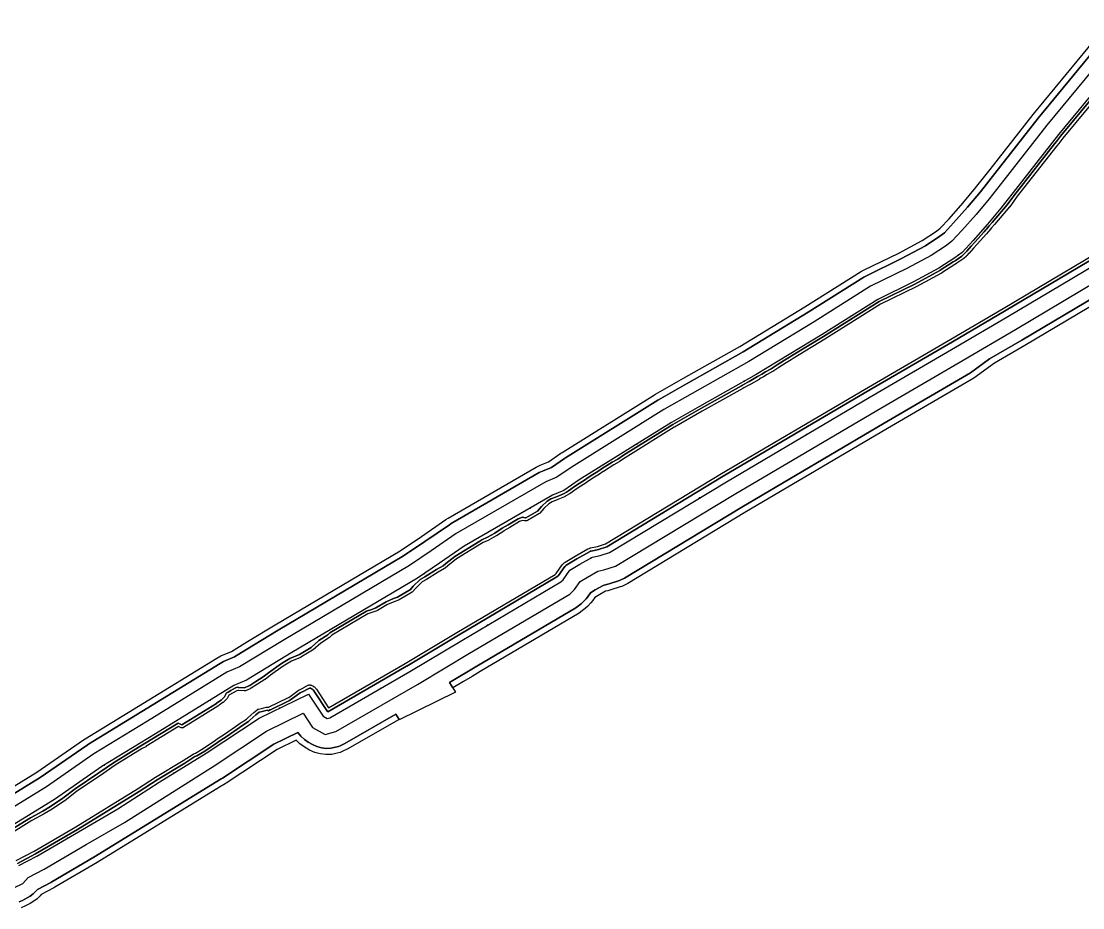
# Model space of a CAD drawing. Header units: inches. Extents: x 87989 to 118156, y 435697 to 451526.
# Drawn here: x 98402 to 99255, y 446789 to 447501 of the extents above; entities that cross this region are included whole.
import ezdxf

# ---------------------------------------------------------------- set-up
doc = ezdxf.new("R2010")
doc.units = ezdxf.units.IN
doc.header["$MEASUREMENT"] = 0
for name, color, linetype, true_color in [('As_waterkering_BWK', 7, 'Continuous', 0x7b8981), ('Beschermingszone_BWK', 7, 'Continuous', 0xcf890d), ('Grens_bebouwingsvrije_zone_BWK', 7, 'Continuous', 0x6789ae), ('Kernzone_BWK', 7, 'Continuous', 0xcb89af), ('Referentiepunten_BWK', 7, 'Continuous', 0x178980)]:
    doc.layers.add(name, color=color, linetype=linetype, true_color=true_color)

msp = doc.modelspace()

# ---------------------------------------------------------------- linework, layer by layer
at = {"layer": 'As_waterkering_BWK'}
for points in [[(99296.6409, 447484.2479), (99235.2574, 447409.8999), (99200.7292, 447365.8467), (99188.823, 447350.7654), (99178.1073, 447337.9331), (99166.5979, 447324.9685), (99157.7344, 447315.3111), (99152.0458, 447311.0778), (99139.0812, 447302.6111), (99118.8405, 447291.6309), (99090.1332, 447277.6079), (99045.2862, 447249.4298), (98992.5017, 447217.2828), (98946.861, 447191.6182), (98924.3714, 447178.7859), (98850.2879, 447132.616), (98837.9848, 447124.1493), (98828.7243, 447120.3128), (98757.9481, 447079.3023), (98738.1044, 447065.6763), (98720.3772, 447053.77), (98619.3062, 446993.974), (98582.9259, 446971.749), (98572.7394, 446967.3834), (98509.7685, 446928.6218), (98466.9059, 446902.428), (98428.8058, 446875.9696), (98403.0089, 446860.0946), (98299.5566, 446796.9914)], [(99152.5175, 447239.248), (99194.5254, 447263.7443), (99298.6391, 447325.6569), (99303.9308, 447329.758), (99387.407, 447379.4997), (99389.0468, 447380.4769)], [(98400.1123, 446822.8153), (98414.5321, 446830.4882), (98448.1343, 446850.0674), (98479.6871, 446868.344), (98512.8205, 446889.9322), (98550.5283, 446913.1707), (98593.1263, 446941.3489), (98632.8138, 446960.5312), (98644.4555, 446942.8041), (98647.7628, 446940.952), (98650.0118, 446941.6135), (98714.1734, 446978.6552), (98755.8453, 447003.6584), (98835.3528, 447050.622), (98837.3372, 447052.4741), (98842.7611, 447060.0147), (98850.8309, 447064.9095), (98860.8851, 447070.5981), (98866.9706, 447071.921), (98874.5112, 447074.3023), (98968.4385, 447131.1878), (99083.1356, 447198.789), (99152.5175, 447239.248)]]:
    msp.add_lwpolyline(points, dxfattribs=at)
at = {"layer": 'Beschermingszone_BWK'}
for points in [[(98394.3135, 446851.9258), (98409.3799, 446861.168), (98419.3252, 446866.5742), (98425.5684, 446870.1836), (98435.4629, 446876.9492), (98445.3525, 446884.5762), (98464.2627, 446897.3828), (98476.1504, 446905.4883), (98498.0225, 446918.9297), (98500.8223, 446920.4961), (98528.0889, 446937.2148), (98528.6641, 446936.9824), (98530.5371, 446936.2227), (98531.1543, 446935.9141), (98558.7832, 446952.9219), (98558.9131, 446953.2891), (98562.6172, 446955.8027), (98565.1973, 446958.3809), (98566.6523, 446961.0273), (98566.7676, 446961.3594), (98568.1406, 446962.2031), (98570.46, 446963.5078), (98574.2646, 446965.5371), (98575.626, 446966.0938), (98576.5742, 446965.9883), (98576.7139, 446965.9766), (98581.3057, 446965.6152), (98584.8955, 446967.1523), (98585.5322, 446967.4824), (98590.5801, 446970.5664), (98596.418, 446974.3223), (98600.6514, 446977.6973), (98611.0361, 446985.1055), (98617.915, 446989.1387), (98625.4561, 446992.3809), (98634.8486, 446997.9375), (98641.1992, 447003.4941), (98648.2764, 447008.1895), (98649.9424, 447009.7754), (98679.4932, 447027.2578), (98683.665, 447028.6289), (98686.8398, 447029.8848), (98695.1738, 447034.7813), (98701.1934, 447037.293), (98704.2734, 447038.4336), (98714.7461, 447044.6289), (98716.9355, 447047.1504), (98722.499, 447052.6133), (98726.3652, 447054.8438), (98735.6172, 447060.5781), (98740.8389, 447063.6055), (98743.1162, 447065.5508), (98750.3096, 447071.168), (98770.3359, 447083.5098), (98771.959, 447084.5664), (98776.5996, 447086.5723), (98782.4209, 447089.8809), (98788.4395, 447093.7168), (98793.2021, 447096.4941), (98801.0732, 447101.4551), (98804.6455, 447102.7129), (98806.8281, 447102.1836), (98807.4092, 447102.1836), (98816.666, 447107.5469), (98819.9258, 447111.2441), (98824.376, 447115.4824), (98827.4746, 447117.2773), (98832.0957, 447119.1172), (98837.5459, 447121.3281), (98838.25, 447121.793), (98839.9326, 447122.8672), (98841.584, 447123.8496), (98843.5, 447125.1855), (98846.4766, 447127.3223), (98850.1895, 447129.6797), (98854.5576, 447132.3965), (98857.4014, 447134.5273), (98861.1953, 447136.9023), (98865.2305, 447139.4023), (98868.25, 447141.4531), (98876.7314, 447146.7402), (98881.1602, 447149.3496), (98885.8535, 447152.4238), (98925.3799, 447177.0586), (98925.4297, 447177.0879), (98947.8467, 447189.8789), (98980.5098, 447208.2461), (98981.3711, 447208.7051), (98985.1689, 447210.8418), (98986.7754, 447211.7676), (98993.4824, 447215.5391), (98993.542, 447215.5742), (98994.9795, 447216.4512), (98997.0459, 447217.5684), (99000, 447219.3184), (99004.3154, 447221.873), (99009.292, 447225.0254), (99015.2598, 447228.6973), (99019.1094, 447231.0898), (99020.8779, 447232.2227), (99046.3389, 447247.7285), (99091.1064, 447275.8574), (99119.7188, 447289.834), (99119.7939, 447289.873), (99140.0352, 447300.8535), (99140.1748, 447300.9375), (99150.5488, 447307.7109), (99152.1104, 447308.625), (99157.6563, 447312.3887), (99157.7051, 447312.4355), (99158.9551, 447313.7266), (99159.0195, 447313.7793), (99159.208, 447313.959), (99159.7627, 447314.5625), (99161.5029, 447316.3633), (99165.1484, 447320.4316), (99168.082, 447323.6289), (99175.4053, 447331.877), (99176.915, 447333.5625), (99177.3604, 447334.0781), (99179.623, 447336.6289), (99181.9102, 447339.3672), (99194.0469, 447353.4707), (99200.1553, 447361.8926), (99202.3008, 447364.6094), (99232.1182, 447402.6523), (99233.499, 447404.2871), (99235.1406, 447406.5098), (99236.8164, 447408.6465), (99269.4199, 447448.1367)], [(99271.3311, 447446.5254), (99238.7637, 447407.0781), (99237.1523, 447405.0234), (99237.1084, 447404.9668), (99235.5098, 447402.8008), (99235.4082, 447402.6738), (99234.0859, 447401.1094), (99234.0283, 447401.0391), (99204.2656, 447363.0645), (99202.1494, 447360.3828), (99196.0703, 447352.0039), (99195.9424, 447351.8418), (99183.8164, 447337.75), (99181.5488, 447335.0352), (99181.4854, 447334.959), (99179.2432, 447332.4336), (99178.7939, 447331.9121), (99177.2705, 447330.2129), (99169.9385, 447321.9531), (99167.001, 447318.752), (99163.3652, 447314.6953), (99163.3008, 447314.627), (99161.6045, 447312.873), (99161.5605, 447312.8242), (99161.0498, 447312.2676), (99160.9355, 447312.1523), (99160.748, 447311.9727), (99160.668, 447311.9023), (99159.5029, 447310.6973), (99159.4365, 447310.6309), (99159.3877, 447310.584), (99159.0605, 447310.3184), (99153.5137, 447306.5566), (99153.3721, 447306.4668), (99151.8643, 447305.584), (99141.542, 447298.8438), (99141.4551, 447298.7891), (99141.3154, 447298.7051), (99141.2266, 447298.6562), (99120.9629, 447287.6621), (99120.8398, 447287.5996), (99092.3242, 447273.6699), (99047.6533, 447245.6035), (99022.2021, 447230.1016), (99020.4443, 447228.9746), (99016.5742, 447226.5703), (99010.6162, 447222.9063), (99005.6533, 447219.7617), (99005.5889, 447219.7227), (99001.2734, 447217.166), (98998.3193, 447215.418), (98998.2363, 447215.3711), (98996.2256, 447214.2813), (98994.8242, 447213.4277), (98994.7266, 447213.3711), (98988.0127, 447209.5957), (98986.4063, 447208.6699), (98982.5732, 447206.5137), (98981.7119, 447206.0527), (98949.0791, 447187.7031), (98926.7188, 447174.9453), (98926.6357, 447174.8965), (98887.2002, 447150.3184), (98882.5303, 447147.2578), (98882.4297, 447147.1953), (98878.0283, 447144.6016), (98869.6553, 447139.3848), (98869.5732, 447139.332), (98866.6348, 447137.334), (98866.5469, 447137.2773), (98862.5166, 447134.7793), (98858.8164, 447132.4648), (98856.0576, 447130.3965), (98855.8779, 447130.2734), (98851.5186, 447127.5625), (98847.877, 447125.25), (98844.9443, 447123.1445), (98843.0137, 447121.7988), (98842.8623, 447121.7012), (98841.2793, 447120.7598), (98841.2109, 447120.7188), (98839.6104, 447119.6934), (98838.9199, 447119.2402), (98838.7959, 447119.1641), (98838.4863, 447119.0117), (98833.0283, 447116.7969), (98828.5693, 447115.0215), (98825.8857, 447113.4668), (98821.7285, 447109.5098), (98818.542, 447105.8945), (98818.2734, 447105.6328), (98817.9189, 447105.3848), (98808.6602, 447100.0195), (98808.3672, 447099.873), (98808.0566, 447099.7676), (98807.7354, 447099.7051), (98807.4092, 447099.6836), (98806.8281, 447099.6836), (98806.3945, 447099.7207), (98806.2393, 447099.7539), (98804.7764, 447100.1074), (98802.1689, 447099.1914), (98794.5352, 447094.3789), (98794.4619, 447094.3359), (98789.7842, 447091.6074), (98789.7002, 447091.5566), (98783.7646, 447087.7715), (98783.6553, 447087.707), (98777.835, 447084.3984), (98777.5918, 447084.2773), (98773.1455, 447082.3555), (98771.6738, 447081.3965), (98751.7393, 447069.1113), (98744.6982, 447063.6152), (98742.4541, 447061.6973), (98742.0928, 447061.4434), (98736.9346, 447058.4531), (98736.8711, 447058.416), (98727.6826, 447052.7188), (98727.6143, 447052.6777), (98724.0234, 447050.6074), (98718.7578, 447045.4355), (98716.6328, 447042.9883), (98716.3525, 447042.7129), (98716.0186, 447042.4766), (98705.5352, 447036.2754), (98705.1406, 447036.0879), (98702.1094, 447034.9668), (98696.2939, 447032.5391), (98688.1055, 447027.7305), (98687.7598, 447027.5605), (98684.585, 447026.3047), (98684.4453, 447026.2539), (98680.5313, 447024.9688), (98651.46, 447007.7695), (98650, 447006.3789), (98649.8838, 447006.2754), (98649.6592, 447006.1074), (98642.7197, 447001.502), (98636.4756, 446996.0391), (98636.1221, 446995.7852), (98626.7285, 446990.2285), (98626.4434, 446990.084), (98619.0459, 446986.9043), (98612.3975, 446983.0039), (98602.1572, 446975.6992), (98597.9766, 446972.3672), (98597.7715, 446972.2207), (98591.9092, 446968.4473), (98586.8359, 446965.3496), (98586.6797, 446965.2617), (98586.043, 446964.9316), (98585.8799, 446964.8555), (98582.291, 446963.3164), (98581.9092, 446963.1895), (98581.5117, 446963.123), (98581.1094, 446963.123), (98576.5166, 446963.4844), (98576.3779, 446963.4961), (98576.2979, 446963.5039), (98575.9834, 446963.5391), (98575.3291, 446963.2715), (98571.6611, 446961.3145), (98569.4512, 446960.0742), (98569.3662, 446960.0234), (98568.7412, 446959.6387), (98567.375, 446957.1543), (98567.1123, 446956.7754), (98566.9648, 446956.6133), (98564.3848, 446954.0352), (98564.2246, 446953.8867), (98564.0215, 446953.7324), (98560.917, 446951.627), (98560.6895, 446951.3047), (98560.4131, 446951.0234), (98560.0938, 446950.793), (98532.4648, 446933.7852), (98532.0869, 446933.5957), (98531.6826, 446933.4707), (98531.2637, 446933.416), (98530.8418, 446933.4336), (98530.4287, 446933.5215), (98530.0361, 446933.6777), (98529.5068, 446933.9434), (98528.3203, 446934.4238), (98502.1289, 446918.3652), (98502.042, 446918.3145), (98499.2871, 446916.7734), (98477.5098, 446903.3906), (98465.668, 446895.3145), (98446.8184, 446882.5508), (98436.9902, 446874.9688), (98436.874, 446874.8848), (98426.9785, 446868.1211), (98426.8193, 446868.0195), (98420.5762, 446864.4102), (98420.5186, 446864.377), (98410.6318, 446859.002), (98395.6221, 446849.7949)], [(98397.998, 446826.7871), (98412.3457, 446834.4219), (98445.8203, 446853.9277), (98495.4189, 446884.4941), (98509.8467, 446893.9043), (98509.9248, 446893.9531), (98532.0254, 446907.2227), (98532.0811, 446907.2559), (98540.2363, 446912.4492), (98540.3291, 446912.5039), (98540.6602, 446912.6641), (98541.9717, 446913.1836), (98548.1006, 446916.9609), (98558.1963, 446923.6387), (98558.6016, 446923.9316), (98558.6934, 446923.9961), (98567.751, 446929.9668), (98567.9795, 446930.123), (98568.0361, 446930.1621), (98574.0391, 446934.5508), (98574.0918, 446934.5898), (98577.8857, 446937.2129), (98577.9766, 446937.2734), (98583.0459, 446940.4609), (98584.0781, 446941.4238), (98588.7598, 446945.791), (98588.9033, 446945.9141), (98591.5488, 446948.0312), (98591.8438, 446948.2344), (98592.1641, 446948.3926), (98592.5049, 446948.5039), (98594.9053, 446949.1035), (98598.8926, 446950.0352), (98599.2549, 446950.0918), (98599.6221, 446950.0938), (98599.9854, 446950.0449), (98600.3369, 446949.9414), (98600.4297, 446949.9063), (98600.7744, 446950.0684), (98600.873, 446950.1113), (98601.1943, 446950.2461), (98616.1621, 446957.4805), (98616.7979, 446957.9082), (98616.876, 446957.9629), (98624.499, 446963.5469), (98624.7256, 446963.6953), (98624.9932, 446963.8281), (98627.7939, 446965.0273), (98630.0977, 446966.459), (98630.2588, 446966.5508), (98632.4111, 446967.6777), (98632.751, 446967.8242), (98633.1074, 446967.918), (98633.4746, 446967.9609), (98633.8438, 446967.9473), (98634.0303, 446967.9258), (98634.4229, 446967.8516), (98635.1934, 446967.6387), (98635.5684, 446967.502), (98636.2949, 446967.168), (98636.6436, 446966.9727), (98637.3076, 446966.5293), (98637.6211, 446966.2813), (98638.2061, 446965.7363), (98638.4756, 446965.4414), (98638.9668, 446964.8105), (98639.083, 446964.6484), (98648.9326, 446949.6504), (98710.3691, 446985.1191), (98752.0088, 447010.1035), (98830.834, 447056.6641), (98831.6797, 447057.4531), (98836.6729, 447064.3945), (98836.7744, 447064.5273), (98837.2012, 447065.043), (98837.4316, 447065.2852), (98837.9229, 447065.7402), (98838.1836, 447065.9512), (98838.7314, 447066.3359), (98838.8711, 447066.4277), (98846.958, 447071.332), (98847.1211, 447071.4277), (98857.1924, 447077.125), (98857.376, 447077.2207), (98858.1279, 447077.5664), (98858.4805, 447077.6973), (98859.1279, 447077.8848), (98859.292, 447077.9277), (98865.041, 447079.1758), (98871.3955, 447081.1836), (98964.5918, 447137.627), (99079.3428, 447205.2598), (99148.7393, 447245.7266), (99190.7197, 447270.207), (99294.4092, 447331.8672)], [(99295.8193, 447329.7969), (99191.9883, 447268.0527), (99149.999, 447243.5664), (99080.6064, 447203.1016), (98965.874, 447135.4805), (98872.4336, 447078.8887), (98865.6836, 447076.7578), (98859.8232, 447075.4844), (98859.1748, 447075.2969), (98858.4229, 447074.9492), (98848.3691, 447069.2617), (98848.2383, 447069.1855), (98840.168, 447064.2891), (98839.6201, 447063.9043), (98839.1289, 447063.4512), (98838.7021, 447062.9336), (98833.5654, 447055.793), (98832.3398, 447054.6504), (98753.2881, 447007.9551), (98711.6729, 446982.9863), (98711.6006, 446982.9434), (98648.2852, 446946.3906), (98647.9639, 446946.5703), (98636.9932, 446963.2754), (98636.5029, 446963.9063), (98635.918, 446964.4512), (98635.2539, 446964.8965), (98634.5273, 446965.2285), (98633.7568, 446965.4414), (98633.5703, 446965.4629), (98631.418, 446964.3359), (98628.9521, 446962.8027), (98625.9756, 446961.5293), (98618.2754, 446955.8906), (98617.4121, 446955.3086), (98602.2217, 446947.9668), (98601.8389, 446947.8066), (98600.5283, 446947.1895), (98599.4609, 446947.5996), (98595.4922, 446946.6738), (98593.1104, 446946.0781), (98590.4648, 446943.9609), (98585.7832, 446939.5957), (98584.5781, 446938.4727), (98579.3076, 446935.1582), (98575.5137, 446932.5332), (98569.4629, 446928.1211), (98569.1494, 446927.8926), (98560.0693, 446921.9082), (98559.6201, 446921.582), (98549.4512, 446914.8574), (98543.0957, 446910.9395), (98541.5791, 446910.3398), (98533.3682, 446905.1133), (98511.2119, 446891.8105), (98496.7578, 446882.3828), (98447.1064, 446851.7832), (98413.5918, 446832.2539), (98413.542, 446832.2266), (98399.1729, 446824.5801)]]:
    msp.add_lwpolyline(points, dxfattribs=at)
for points in [[(98389.426, 446882.2644, 0), (98414.5665, 446897.7357, 0), (98452.0756, 446923.7836, 0), (98453.3482, 446924.6134, 0), (98496.1751, 446950.7853, 0), (98559.1103, 446989.5249, 0), (98562.4975, 446991.2811, 0), (98570.9663, 446994.9106, 0), (98583.7506, 447002.7201, 0), (98605.9096, 447016.2563, 0), (98706.4983, 447075.7683, 0), (98723.4969, 447087.1854, 0), (98743.2305, 447100.7358, 0), (98744.9129, 447101.7986, 0), (98815.6891, 447142.8091, 0), (98818.7731, 447144.3331, 0), (98825.5023, 447147.1209, 0), (98835.5484, 447154.0344, 0), (98836.5363, 447154.6816, 0), (98910.6198, 447200.8515, 0), (98911.4861, 447201.3684, 0), (98934.0465, 447214.2408, 0), (98979.364, 447239.7239, 0), (99031.6074, 447271.5413, 0), (99076.3007, 447299.623, 0), (99078.7214, 447300.9697, 0), (99106.9303, 447314.7492, 0), (99125.7519, 447324.9596, 0), (99137.1625, 447332.4114, 0), (99140.2408, 447334.7022, 0), (99147.2973, 447342.3906, 0), (99158.4026, 447354.9, 0), (99168.6372, 447367.1564, 0), (99180.294, 447381.9215, 0), (99215.0009, 447426.196, 0), (99276.7661, 447501.0086, 0)], [(99280.5882, 447497.7854, 0), (99218.8964, 447423.0622, 0), (99184.2239, 447378.8302, 0), (99172.5191, 447364.0043, 0), (99162.192, 447351.6372, 0), (99151.0089, 447339.0402, 0), (99143.6049, 447330.9732, 0), (99140.0246, 447328.3087, 0), (99128.3153, 447320.6618, 0), (99109.2208, 447310.3034, 0), (99080.916, 447296.4771, 0), (99078.9608, 447295.3893, 0), (99034.2379, 447267.2891, 0), (98981.8905, 447235.4083, 0), (98936.5109, 447209.8903, 0), (98913.964, 447197.0256, 0), (98913.2643, 447196.6081, 0), (98839.1808, 447150.4382, 0), (98838.3829, 447149.9154, 0), (98827.9028, 447142.7033, 0), (98820.6868, 447139.7138, 0), (98818.1959, 447138.4829, 0), (98747.4197, 447097.4724, 0), (98746.0608, 447096.614, 0), (98726.3061, 447083.049, 0), (98709.1673, 447071.5379, 0), (98608.4859, 447011.9712, 0), (98582.4797, 446996.0848, 0), (98573.2662, 446990.4564, 0), (98564.4671, 446986.6854, 0), (98561.7313, 446985.2669, 0), (98498.7892, 446946.5231, 0), (98455.9554, 446920.3469, 0), (98454.9276, 446919.6768, 0), (98417.3048, 446893.5499, 0), (98392.0381, 446878.001, 0)], [(99312.4393, 447302.4502, 0), (99208.226, 447240.4789, 0), (99183.8807, 447226.2819, 0), (99167.1261, 447214.1963, 0), (99097.8023, 447173.7714, 0), (98983.313, 447106.2924, 0), (98889.2727, 447049.3422, 0), (98884.4298, 447047.0512, 0), (98883.244, 447046.6484, 0), (98875.7034, 447044.2671, 0), (98873.131, 447043.5829, 0), (98871.3404, 447043.1936, 0), (98865.4945, 447039.8861, 0), (98862.8531, 447038.2839, 0), (98860.8795, 447035.5401, 0), (98859.5524, 447033.8333, 0), (98857.1244, 447031.2735, 0), (98855.14, 447029.4214, 0), (98853.9936, 447028.4067, 0), (98850.1017, 447025.6527, 0), (98770.68, 446978.74, 0), (98764.1535, 446974.8244, 0), (98757.2984, 446970.7117, 0), (98748.723, 446965.5669, 0), (98746.1822, 446969.8731, 0), (98768.1223, 446983.0363, 0), (98847.5588, 447029.9577, 0), (98850.7797, 447032.2369, 0), (98851.7284, 447033.0767, 0), (98853.7128, 447034.9288, 0), (98855.7222, 447037.0472, 0), (98856.8205, 447038.4598, 0), (98859.3889, 447042.0306, 0), (98862.9663, 447044.2005, 0), (98869.5378, 447047.9185, 0), (98872.0689, 447048.4688, 0), (98874.1977, 447049.035, 0), (98881.7383, 447051.4163, 0), (98882.7197, 447051.7496, 0), (98886.7276, 447053.6456, 0), (98980.7484, 447110.5847, 0), (99095.2736, 447178.0847, 0), (99164.6073, 447218.5155, 0), (99179.8657, 447229.7286, 0), (99205.6889, 447244.7873, 0), (99309.8837, 447306.7477, 0)], [(98400.251, 446793.6481, 0), (98403.0687, 446794.8835, 0), (98406.9051, 446796.8679, 0), (98409.3301, 446798.3088, 0), (98411.5693, 446800.0243, 0), (98413.5917, 446801.9906, 0), (98415.0356, 446803.5699, 0), (98425.8061, 446809.301, 0), (98426.6149, 446809.7516, 0), (98460.4715, 446829.4833, 0), (98562.6284, 446892.4362, 0), (98563.1198, 446892.7391, 0), (98563.7692, 446893.1538, 0), (98605.0222, 446920.4423, 0), (98624.3508, 446929.6965, 0), (98626.6743, 446926.6846, 0), (98629.4447, 446924.0778, 0), (98632.5923, 446921.9417, 0), (98636.0363, 446920.0119, 0), (98639.5067, 446918.4168, 0), (98643.1861, 446917.3924, 0), (98646.9814, 446916.9647, 0), (98650.7965, 446917.1445, 0), (98654.5348, 446917.9272, 0), (98656.7838, 446918.5887, 0), (98658.2203, 446919.0608, 0), (98662.0113, 446920.8286, 0), (98703.0497, 446944.5221, 0), (98705.5844, 446940.2122, 0), (98701.2542, 446937.7121, 0), (98664.5112, 446916.4984, 0), (98659.9304, 446914.3624, 0), (98658.1946, 446913.7919, 0), (98655.9456, 446913.1304, 0), (98651.4285, 446912.1846, 0), (98646.8186, 446911.9674, 0), (98642.2326, 446912.4842, 0), (98637.7866, 446913.7219, 0), (98633.5933, 446915.6493, 0), (98630.1208, 446917.5954, 0), (98625.8147, 446920.5888, 0), (98622.8823, 446923.5212, 0), (98607.5006, 446916.0867, 0), (98566.5278, 446888.9836, 0), (98565.7431, 446888.4825, 0), (98561.353, 446885.7772, 0), (98463.0417, 446825.195, 0), (98429.1321, 446805.4315, 0), (98428.1548, 446804.887, 0), (98418.1446, 446799.5605, 0), (98417.2818, 446798.6168, 0), (98414.8381, 446796.2408, 0), (98412.1324, 446794.1679, 0), (98409.2022, 446792.4268, 0), (98405.3658, 446790.4424, 0), (98401.9611, 446788.9496, 0)]]:
    msp.add_polyline3d(points, dxfattribs=at)
at = {"layer": 'Grens_bebouwingsvrije_zone_BWK'}
for points in [[(99287.4669, 447491.9845), (99225.9068, 447417.4224), (99191.2976, 447373.2658), (99179.5065, 447358.3305), (99169.0128, 447345.764), (99157.6899, 447333.0094), (99149.6604, 447324.2609), (99145.1766, 447320.9241), (99132.9292, 447312.9258), (99113.3435, 447302.3009), (99084.291, 447288.1093), (99038.9729, 447259.6351), (98986.4382, 447227.6403), (98940.9466, 447202.0595), (98918.2221, 447189.0932), (98843.7096, 447142.6559), (98832.2236, 447134.7516), (98823.3964, 447131.0946), (98751.5343, 447089.4548), (98731.3625, 447075.6035), (98713.9716, 447063.9231), (98613.1228, 447004.2587), (98577.4061, 446982.439), (98567.2009, 446978.0653), (98503.4946, 446938.8511), (98460.3492, 446912.4845), (98422.2338, 446886.0155), (98396.7398, 446870.3269)], [(98742.6571, 446981.7511), (98761.9839, 446993.3472), (98842.5833, 447040.9558), (98846.3888, 447044.5077), (98851.075, 447051.0227), (98856.8986, 447054.555), (98865.2114, 447059.2583), (98870.0584, 447060.312), (98879.4969, 447063.2926), (98974.5934, 447120.8863), (99089.2046, 447188.4368), (99158.5624, 447228.8818), (99200.6147, 447253.4039), (99305.4068, 447315.72)], [(98396.2287, 446804.8558), (98403.292, 446808.5092), (98407.574, 446813.1926), (98420.3735, 446820.0034), (98454.3038, 446839.7738), (98484.9122, 446857.3842), (98556.9881, 446903.0559), (98599.0742, 446930.8956), (98628.5604, 446945.1472), (98636.0344, 446933.7664), (98646.3049, 446928.0149), (98654.7715, 446930.5051), (98720.2607, 446968.3133), (98742.6571, 446981.7511)]]:
    msp.add_lwpolyline(points, dxfattribs=at)
at = {"layer": 'Kernzone_BWK'}
for points in [[(98392.0381, 446878.001), (98417.3048, 446893.5499), (98454.9276, 446919.6768), (98455.9554, 446920.3469), (98498.7892, 446946.5231), (98561.7313, 446985.2669), (98564.4671, 446986.6854), (98573.2662, 446990.4564), (98582.4797, 446996.0848), (98608.4859, 447011.9712), (98709.1673, 447071.5379), (98726.3061, 447083.049), (98746.0608, 447096.614), (98747.4197, 447097.4724), (98818.1959, 447138.4829), (98820.6868, 447139.7138), (98827.9028, 447142.7033), (98838.3829, 447149.9154), (98839.1808, 447150.4382), (98913.2643, 447196.6081), (98913.964, 447197.0256), (98936.5109, 447209.8903), (98981.8905, 447235.4083), (99034.2379, 447267.2891), (99078.9608, 447295.3893), (99080.916, 447296.4771), (99109.2208, 447310.3034), (99128.3153, 447320.6618), (99140.0246, 447328.3087), (99143.6049, 447330.9732), (99151.0089, 447339.0402), (99162.192, 447351.6372), (99172.5191, 447364.0043), (99184.2239, 447378.8302), (99218.8964, 447423.0622), (99280.5882, 447497.7854)], [(99269.4197, 447448.1364), (99236.816, 447408.646), (99235.1409, 447406.5096), (99233.499, 447404.287), (99232.1179, 447402.6526), (99202.3012, 447364.6101), (99200.1557, 447361.8925), (99194.0469, 447353.4716), (99181.9098, 447339.3663), (99179.6226, 447336.6283), (99177.3603, 447334.0791), (99176.915, 447333.5616), (99175.4048, 447331.8764), (99168.0825, 447323.6284), (99165.1488, 447320.4319), (99161.503, 447316.3637), (99159.7623, 447314.5629), (99159.2078, 447313.9588), (99159.0199, 447313.7791), (99158.9548, 447313.7275), (99157.705, 447312.4347), (99157.6564, 447312.388), (99152.1103, 447308.6246), (99150.5492, 447307.7117), (99140.1748, 447300.9366), (99140.0349, 447300.8531), (99119.7942, 447289.8729), (99119.7184, 447289.8338), (99091.1069, 447275.8577), (99046.3384, 447247.729), (99020.8776, 447232.2227), (99019.1097, 447231.0896), (99015.26, 447228.697), (99009.292, 447225.026), (99004.315, 447221.873), (99000, 447219.318), (98997.046, 447217.569), (98994.9798, 447216.4503), (98993.542, 447215.5747), (98993.482, 447215.5395), (98986.7758, 447211.7685), (98985.169, 447210.842), (98981.371, 447208.705), (98980.5102, 447208.2453), (98947.8468, 447189.878), (98925.4299, 447177.0874), (98925.3798, 447177.0578), (98885.8539, 447152.4247), (98881.16, 447149.349), (98876.7319, 447146.7398), (98868.2502, 447141.4538), (98865.23, 447139.402), (98861.195, 447136.902), (98857.401, 447134.528), (98854.558, 447132.396), (98850.189, 447129.679), (98846.477, 447127.323), (98843.5, 447125.185), (98841.584, 447123.849), (98839.933, 447122.867), (98838.25, 447121.792), (98837.5461, 447121.3288), (98832.0961, 447119.1164), (98827.4747, 447117.2773), (98824.3759, 447115.4817), (98819.9253, 447111.245), (98816.666, 447107.5471), (98807.4088, 447102.183), (98806.8284, 447102.183), (98804.6456, 447102.7122), (98801.0737, 447101.4554), (98793.2023, 447096.4945), (98788.4398, 447093.7164), (98782.4205, 447089.8799), (98776.5997, 447086.5726), (98771.9586, 447084.5657), (98770.336, 447083.509), (98750.31, 447071.168), (98743.116, 447065.551), (98740.839, 447063.606), (98735.617, 447060.579), (98726.365, 447054.843), (98722.4991, 447052.6134), (98716.936, 447047.1496), (98714.7458, 447044.6288), (98704.2734, 447038.4331), (98701.1933, 447037.2939), (98695.174, 447034.7803), (98686.8396, 447029.8855), (98683.6646, 447028.6287), (98679.4927, 447027.258), (98649.9426, 447009.7754), (98648.2765, 447008.1896), (98641.1989, 447003.4933), (98634.8489, 446997.937), (98625.4561, 446992.3807), (98617.9155, 446989.1396), (98611.0363, 446985.1047), (98600.6514, 446977.6963), (98596.4181, 446974.3229), (98590.5805, 446970.5661), (98585.5325, 446967.4822), (98584.8955, 446967.1533), (98581.3061, 446965.6149), (98576.7134, 446965.9775), (98576.5743, 446965.9885), (98575.6261, 446966.0939), (98574.265, 446965.537), (98570.46, 446963.508), (98568.1405, 446962.204), (98566.7676, 446961.3589), (98566.6524, 446961.0276), (98565.1972, 446958.3817), (98562.6175, 446955.802), (98558.9133, 446953.2885), (98558.783, 446952.9212), (98531.1539, 446935.9142), (98530.5367, 446936.2228), (98528.6641, 446936.982), (98528.0893, 446937.215), (98500.8224, 446920.4958), (98498.022, 446918.93), (98476.15, 446905.489), (98464.263, 446897.383), (98445.353, 446884.577), (98435.463, 446876.949), (98425.568, 446870.184), (98419.325, 446866.574), (98409.38, 446861.168), (98394.313, 446851.925)], [(98399.1728, 446824.5809), (98413.5416, 446832.2265), (98413.5921, 446832.2547), (98447.106, 446851.7831), (98496.7583, 446882.3823), (98511.212, 446891.81), (98533.368, 446905.113), (98541.5789, 446910.3397), (98543.0953, 446910.9388), (98549.4515, 446914.8567), (98559.62, 446921.5825), (98560.069, 446921.908), (98569.149, 446927.893), (98569.4631, 446928.122), (98575.514, 446932.533), (98579.3077, 446935.1578), (98584.5779, 446938.4718), (98585.7834, 446939.596), (98590.4649, 446943.9619), (98593.1108, 446946.0786), (98595.492, 446946.6739), (98599.4608, 446947.5999), (98600.5285, 446947.1893), (98601.839, 446947.806), (98602.2219, 446947.9665), (98617.4121, 446955.3084), (98618.275, 446955.891), (98625.976, 446961.53), (98628.952, 446962.803), (98631.418, 446964.336), (98633.5702, 446965.462), (98633.7569, 446965.4415), (98634.5271, 446965.2285), (98635.2536, 446964.8956), (98635.9177, 446964.4512), (98636.5025, 446963.9066), (98636.9932, 446963.2758), (98647.9643, 446946.5698), (98648.2852, 446946.3901), (98711.6007, 446982.943), (98711.6733, 446982.9857), (98753.2876, 447007.9546), (98832.3401, 447054.6496), (98833.5656, 447055.7934), (98838.7021, 447062.9344), (98839.1286, 447063.4505), (98839.6202, 447063.905), (98840.1681, 447064.2898), (98848.2379, 447069.1846), (98848.3688, 447069.2613), (98858.4229, 447074.9498), (98859.175, 447075.2966), (98859.823, 447075.484), (98865.6839, 447076.7581), (98872.4338, 447078.8896), (98965.874, 447135.4799), (99080.6068, 447203.1024), (99149.9988, 447243.5673), (99191.9882, 447268.0527), (99295.8193, 447329.7973)], [(99309.8837, 447306.7477), (99205.6889, 447244.7873), (99179.8657, 447229.7286), (99164.6073, 447218.5155), (99095.2736, 447178.0847), (98980.7484, 447110.5847), (98886.7276, 447053.6456), (98882.7197, 447051.7496), (98881.7383, 447051.4163), (98874.1977, 447049.035), (98872.0689, 447048.4688), (98869.5378, 447047.9185), (98862.9663, 447044.2005), (98859.3889, 447042.0306), (98856.8205, 447038.4598), (98855.7222, 447037.0472), (98853.7128, 447034.9288), (98851.7284, 447033.0767), (98850.7797, 447032.2369), (98847.5588, 447029.9577), (98768.1223, 446983.0363), (98746.1822, 446969.8731), (98750.7817, 446962.0777), (98705.7298, 446939.965), (98705.5844, 446940.2122), (98703.0497, 446944.5221), (98662.0113, 446920.8286), (98658.2203, 446919.0608), (98656.7838, 446918.5887), (98654.5348, 446917.9272), (98650.7965, 446917.1445), (98646.9814, 446916.9647), (98643.1861, 446917.3924), (98639.5067, 446918.4168), (98636.0363, 446920.0119), (98632.5923, 446921.9417), (98629.4447, 446924.0778), (98626.6743, 446926.6846), (98624.3508, 446929.6965), (98605.0222, 446920.4423), (98563.7692, 446893.1538), (98563.1198, 446892.7391), (98562.6284, 446892.4362), (98460.4715, 446829.4833), (98426.6149, 446809.7516), (98425.8061, 446809.301), (98415.0356, 446803.5699), (98413.5917, 446801.9906), (98411.5693, 446800.0243), (98409.3301, 446798.3088), (98406.9051, 446796.8679), (98403.0687, 446794.8835), (98400.251, 446793.6481)]]:
    msp.add_lwpolyline(points, dxfattribs=at)
at = {"layer": 'Referentiepunten_BWK'}
for p in [(99219.3861, 447389.6504), (99155.0238, 447313.294), (99068.2646, 447263.8675), (99205.494, 447270.2669), (98982.8621, 447211.8622), (99119.1641, 447219.7985), (99032.916, 447169.1901), (98896.531, 447161.4353), (98946.9205, 447118.1558), (98810.941, 447110.0084), (98859.831, 447070.0017), (98725.9162, 447057.4902), (98776.6164, 447015.9275), (98640.0541, 447006.2489), (98690.5492, 446965.0165), (98553.8523, 446955.7575), (98609.5404, 446949.2824), (98468.6113, 446903.4702), (98524.3974, 446897.0668), (98439.1332, 446844.8227)]:
    msp.add_point(p, dxfattribs=at)

doc.saveas('drawing.dxf')
